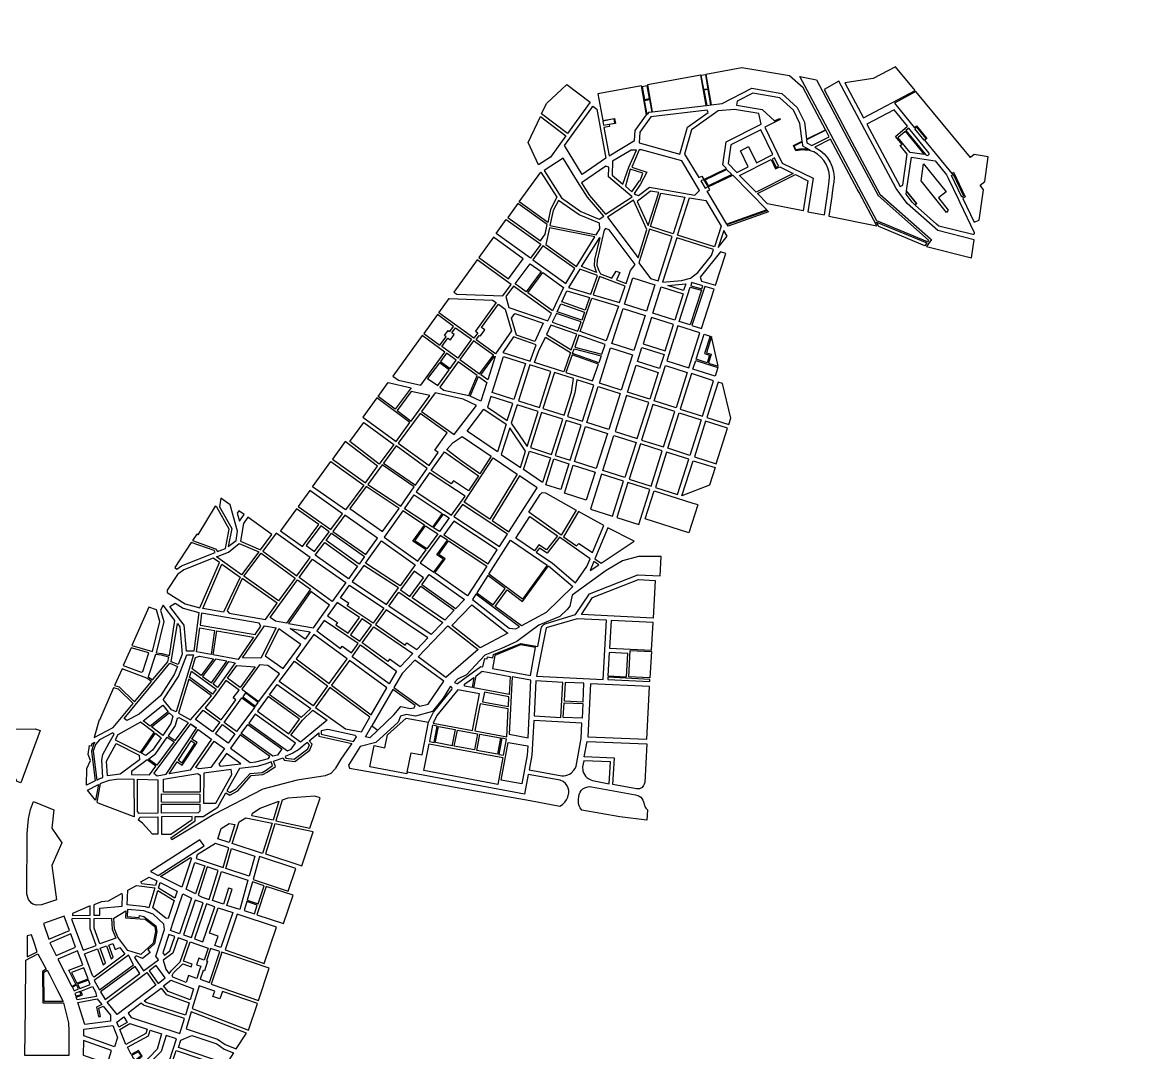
# Model space of a CAD drawing. Extents: x 407811 to 416949, y 4498993 to 4508589.
# Drawn here: x 410185 to 412634, y 4502920 to 4505156 of the extents above; entities that cross this region are included whole.
import ezdxf

# ---------------------------------------------------------------- set-up
doc = ezdxf.new("R2010")
doc.units = 0
doc.header["$LTSCALE"] = 40
doc.header["$MEASUREMENT"] = 0
doc.linetypes.add('HIDDEN', pattern=[9.525, 6.35, -3.175])
for name, color, linetype in [('Images', 253, 'CONTINUOUS'), ('ΟΙΚ.ΤΕΤΡΑΓΩΝΑ ΕΥΚΑΡΠΙΑ', 80, 'CONTINUOUS'), ('ΟΙΚ.ΤΕΤΡΑΓΩΝΑ ΠΟΛΙΧΝΗ', 112, 'CONTINUOUS')]:
    doc.layers.add(name, color=color, linetype=linetype)
picture_1 = doc.add_image_def('image1.tif', size_in_pixel=(10278, 10088))

msp = doc.modelspace()

# ---------------------------------------------------------------- linework, layer by layer
at = {"layer": 'ΟΙΚ.ΤΕΤΡΑΓΩΝΑ ΕΥΚΑΡΠΙΑ'}
for points in [[(412080.2, 4505059.8), (412032, 4505034.5), (411970.5, 4505025.1), (412011.1, 4504949), (412123, 4505008.2)], [(411657.8, 4505041.2), (411541.7, 4505020.4), (411552.2, 4504961.7), (411669.5, 4504975.7)], [(411667.6, 4505043), (411673.3, 4505011.3), (411664.4, 4505010.3), (411658.8, 4505041.4)], [(411747.1, 4505057.3), (411668.6, 4505043.2), (411680.5, 4504977), (411704.2, 4504979.8), (411768.8, 4505013.2), (411833.9, 4505001.6), (411867.1, 4504971.4), (411882.6, 4504939.5), (411887, 4504902.4), (411928.8, 4504922.7), (411880.3, 4505013.7), (411850.6, 4505039.8)], [(411872.5, 4505038.8), (411908.8, 4505031.1), (411975.7, 4504905.8), (412042.6, 4504780.4), (412152.2, 4504683), (412149.9, 4504679.7), (412039.8, 4504725.4), (411984, 4504829.8), (411928.3, 4504934.3)], [(411528.9, 4505018.1), (411434.4, 4505001.1), (411444.8, 4504942.9), (411470.4, 4504947.5), (411472.4, 4504936.7), (411459.1, 4504934.3), (411459.8, 4504930.4), (411447.5, 4504928.2), (411458.6, 4504866.2), (411513.9, 4504899.6), (411515.4, 4504921.3), (411540.1, 4504955.3)], [(411541.1, 4505018.2), (411530.2, 4505016.3), (411535.2, 4504988.7), (411546, 4504990.7)], [(411673.5, 4505010.4), (411664.5, 4505009.3), (411670.5, 4504975.8), (411679.5, 4504976.8)], [(411957.4, 4505028.4), (411925.4, 4505010.6), (411986, 4504897), (412046.6, 4504783.5), (412156.4, 4504686), (412158.6, 4504685.1), (412147.5, 4504669.3), (412245.6, 4504645.2), (412251.2, 4504684.4), (412172.1, 4504704.1), (412106.2, 4504762.7), (412081.8, 4504795.3), (412019.6, 4504911.8)], [(411546.3, 4504988.7), (411551.2, 4504961.5), (411544.1, 4504960.7), (411541, 4504956.4), (411535.5, 4504986.8)], [(412125, 4505005.8), (412078, 4504981), (412121.7, 4504927.5), (412126.3, 4504931.4), (412148.5, 4504904.3), (412143.8, 4504900.4), (412202.7, 4504828.4), (412206.1, 4504831.1), (412231.8, 4504777.4), (412227, 4504773.6), (412251.6, 4504722.4), (412262.3, 4504727), (412271.8, 4504792.9), (412264.3, 4504802.9), (412274.3, 4504810.6), (412282, 4504864.5), (412251.4, 4504869.4), (412243.7, 4504862.8)], [(411671.4, 4504965.8), (411549.6, 4504951.3), (411525.2, 4504917.8), (411523.6, 4504894.3), (411612.3, 4504870.2), (411629.1, 4504928.8), (411674, 4504960.8)], [(411664, 4504815.4), (411713.3, 4504839.1), (411705.5, 4504847.1), (411712.8, 4504896.6), (411789, 4504934.9), (411784.1, 4504958), (411730.6, 4504967.2), (411695.3, 4504963.8), (411637.8, 4504922.7), (411622.7, 4504870.3), (411653.5, 4504819.2), (411659.9, 4504822.3)], [(412077.4, 4504966), (412018.6, 4504934.9), (412090.8, 4504799.6), (412096.2, 4504802.6), (412105.7, 4504870.2), (412090.5, 4504888.6), (412095.1, 4504891.3), (412080.8, 4504908.7), (412106.3, 4504930.7)], [(411291.7, 4504876.3), (411282.8, 4504895.5), (411309.5, 4504951.9), (411364.8, 4504909.7), (411331.2, 4504863.6), (411305.3, 4504847.1)], [(411469.6, 4504946.4), (411445, 4504941.9), (411446.6, 4504933.1), (411471.2, 4504937.5)], [(411788, 4504923.2), (411723, 4504890.6), (411717, 4504849.7), (411736.2, 4504829.9), (411760.8, 4504842.3), (411743.7, 4504877.4), (411761.5, 4504886.4), (411778.6, 4504851.3), (411814.3, 4504869.4)], [(411929.3, 4504921.9), (411887.1, 4504901.4), (411888, 4504894.5), (411898.7, 4504888.8), (411936.8, 4504907.7)], [(412101.4, 4504919.8), (412142.8, 4504869.1), (412112, 4504873.7), (412085.5, 4504906.1)], [(412126.1, 4504928.5), (412146.3, 4504903.8), (412142.4, 4504900.6), (412122.2, 4504925.4)], [(411810.3, 4504858.3), (411820.2, 4504838), (411829.1, 4504842.4), (411858.6, 4504827.8), (411777.7, 4504787.3), (411742.1, 4504823.9)], [(411817.9, 4504862.2), (411812.5, 4504859.5), (411821.4, 4504841.3), (411826.7, 4504844)], [(412141.2, 4504849.3), (412190.7, 4504788), (412173.6, 4504775), (412194.9, 4504748.5), (412191.3, 4504743.4), (412135.9, 4504812)], [(411310.2, 4504831.3), (411345, 4504776.8), (411331.4, 4504749.9), (411325.4, 4504721.9), (411263.1, 4504766.4)], [(411664, 4504815.4), (411657.7, 4504812.3), (411667.4, 4504796.3), (411673.6, 4504799.5)], [(411713.9, 4504837.1), (411725, 4504825.7), (411674.7, 4504801.5), (411666.9, 4504814.5)], [(411684.5, 4504767.9), (411671.5, 4504789.4), (411677.7, 4504792.7), (411674, 4504798.9), (411727.4, 4504824.6), (411801.2, 4504748.9), (411714.5, 4504718.1)], [(411863.3, 4504825.7), (411890.4, 4504811.9), (411880, 4504747), (411802.3, 4504762.1), (411780.7, 4504784.3)], [(412205.9, 4504826.9), (412228.4, 4504779.9), (412224.4, 4504776.6), (412201.9, 4504823.7)], [(412104.4, 4504789), (412125.5, 4504762.9), (412122.8, 4504760), (412116.6, 4504765.5), (412103.6, 4504782.9)], [(411802, 4504748.1), (411805, 4504745), (411717.2, 4504713.8), (411715.1, 4504717.3)], [(411235.2, 4504728), (411310.1, 4504674.4), (411287.9, 4504644.3), (411213.2, 4504697.6)], [(412039.1, 4504722.4), (412148.2, 4504677.2), (412144, 4504671.3), (412044.3, 4504712.7)], [(411546.4, 4504707.5), (411523, 4504633.9), (411548.2, 4504600.2), (411565.1, 4504594.8), (411595.9, 4504691.6)], [(411315, 4504671), (411292.8, 4504640.8), (411364.4, 4504589.6), (411384.3, 4504621.5)], [(411700.8, 4504658.2), (411656.1, 4504602.8), (411659.3, 4504594.3), (411689.7, 4504585.6), (411712.2, 4504654.6)], [(411286.9, 4504632.3), (411311.3, 4504615.2), (411278.9, 4504571.1), (411254.6, 4504588.7)], [(411314.5, 4504612.9), (411359.5, 4504580.8), (411335.8, 4504529.9), (411282.1, 4504568.7)], [(411367.1, 4504573.3), (411416.4, 4504558.8), (411406.8, 4504531.4), (411356, 4504549.8)], [(411393.1, 4504477.3), (411384, 4504451.1), (411442.8, 4504435.9), (411450, 4504457.1)], [(410978.6, 4504374), (411028.7, 4504363.1), (410994.1, 4504316.3), (410956.9, 4504344.2)], [(411175.1, 4504178), (411139.3, 4504203.1), (411105.8, 4504229.1), (411106, 4504228.9), (411120.3, 4504244.2), (411139.7, 4504256.9), (411202.2, 4504214.1), (411177.6, 4504176.2)], [(411207.2, 4504210.8), (411259.2, 4504175.2), (411199.7, 4504077.9), (411143.9, 4504114.6)], [(411035.4, 4504130.3), (411096.4, 4504090.1), (411075, 4504060.5), (411014.5, 4504100.4)], [(411011, 4504095.5), (410970, 4504038.4), (411043.6, 4503986.7), (411061.2, 4504010.9), (411032.4, 4504029.9), (411057.6, 4504064.7)], [(411346.6, 4504041.5), (411322.7, 4504010.9), (411306.2, 4504021.8), (411296.4, 4504008.9), (411255.9, 4504036.3), (411286.5, 4504083.7)], [(411121.5, 4504073.6), (411100, 4504044), (411196.2, 4503980.7), (411215.9, 4504011.3)], [(411456, 4504059), (411428, 4503991.7), (411441.5, 4503982.2), (411513.3, 4504029.6)], [(410735.9, 4504047), (410706.6, 4504008.2), (410780.7, 4503954.6), (410809.8, 4503994.6)], [(410856, 4504047.2), (410927.7, 4503996.8), (410915.6, 4503979.9), (410844.2, 4504031.2)], [(410964.1, 4504030.3), (411037.8, 4503978.5), (411004.9, 4503933.2), (410929.6, 4503982.3)], [(411109.9, 4504030.3), (411192.9, 4503975.6), (411151.2, 4503911), (411080.4, 4503960.8), (411102.9, 4503991.8), (411088.7, 4504001.1)], [(411244.7, 4504031.9), (411324.5, 4503977.8), (411270.6, 4503904), (411197.3, 4503958.5)], [(411350.7, 4504038.6), (411323.8, 4504004.2), (411307.3, 4504015), (411300.5, 4504006.1), (411335.8, 4503982.3), (411385.7, 4503939.7), (411410.1, 4503974.7), (411417.2, 4503991.8)], [(410841.2, 4504027.2), (410912.6, 4503975.8), (410892.7, 4503948.1), (410820.6, 4503999.2)], [(410703, 4504003.5), (410777.2, 4503949.8), (410741.1, 4503900.2), (410665.3, 4503953.6)], [(410814.6, 4503991.1), (410886.8, 4503940), (410857.4, 4503899.1), (410785.6, 4503951.1)], [(411569.2, 4503954.6), (411571.4, 4503996.9), (411522.4, 4503996.4), (411487.9, 4503987.2), (411452.6, 4503966.2), (411378.4, 4503912.5), (411373.6, 4503888.9), (411367.7, 4503881.6), (411351.7, 4503866.6), (411306.1, 4503847.6), (411258, 4503811.9), (411225.3, 4503796.6), (411189, 4503782.6), (411148.7, 4503739.9), (411129.5, 4503730.1), (411122.6, 4503722.9), (411129.2, 4503720.5), (411129.3, 4503720.6), (411180.1, 4503758.1), (411184.6, 4503757.4), (411188.5, 4503774.9), (411193.7, 4503774.1), (411194.5, 4503778.5), (411206.3, 4503776.5), (411207.7, 4503783.8), (411266.8, 4503808.1), (411303.7, 4503801.3), (411311.3, 4503840.4), (411312, 4503843.2), (411313.4, 4503845.5), (411315.1, 4503847.6), (411317.1, 4503849.2), (411319.6, 4503850.5), (411322, 4503851.4), (411386, 4503870.4), (411415.9, 4503915.8), (411520.7, 4503957)], [(410926.1, 4503977.3), (410900.9, 4503942.4), (410975.2, 4503892.2), (411001.3, 4503928.3)], [(411068, 4503957.3), (411145, 4503903.2), (411125.3, 4503882.7), (411052.2, 4503935.4)], [(410662.2, 4503948.5), (410629.3, 4503879), (410633.8, 4503873.5), (410712.3, 4503859.9), (410737.6, 4503895.3)], [(410895, 4503934.3), (410969.3, 4503884.2), (410946.2, 4503852.2), (410889.9, 4503889.7), (410893.2, 4503894.7), (410875.3, 4503906.8)], [(411049.9, 4503932.2), (411122.5, 4503879.8), (411101.7, 4503858.1), (411031.3, 4503906.6)], [(411522.2, 4503946.5), (411558.5, 4503944.6), (411554.3, 4503863), (411398.7, 4503870.9), (411422.7, 4503907.9)], [(410811.1, 4503920.3), (410762.4, 4503851.3), (410816.4, 4503842), (410851.6, 4503891)], [(411169, 4503914.6), (411161.7, 4503903.2), (411241.9, 4503840.7), (411256.3, 4503839.8), (411264.2, 4503844)], [(410459.3, 4503886.9), (410422.6, 4503803.3), (410467.5, 4503790.3), (410483.4, 4503855.3), (410475.5, 4503880.8)], [(410868.3, 4503897), (410847.3, 4503867.8), (410868.8, 4503853.2), (410865.4, 4503848.2), (410892, 4503830.2), (410916.9, 4503864.5)], [(411160.3, 4503891.7), (411238.9, 4503830.5), (411178.9, 4503798.4), (411117, 4503846.6)], [(410921.8, 4503861.2), (410896.9, 4503826.8), (410917.6, 4503812.8), (410942.6, 4503847.3)], [(411389.4, 4503861.1), (411322.1, 4503841.4), (411301.2, 4503736.6), (411446, 4503729.5), (411453, 4503858.2)], [(410710.1, 4503846.1), (410735.6, 4503841.7), (410702.5, 4503775.9), (410662.7, 4503776.6)], [(410741.2, 4503839.7), (410711.9, 4503781.1), (410751, 4503753.2), (410789.5, 4503805.4)], [(410765.8, 4503840.6), (410809.8, 4503833), (410798.4, 4503817.5)], [(410840.2, 4503858), (410823.7, 4503835.1), (410875.7, 4503797.1), (410879.2, 4503802), (410899.2, 4503787.4), (410914.1, 4503807.9)], [(410947.6, 4503843.9), (411032.4, 4503785.8), (411004.9, 4503757.1), (410981.8, 4503773.8), (410978.3, 4503768.9), (410922.5, 4503809.3)], [(411108.1, 4503845.9), (411174, 4503794.6), (411104.2, 4503734.1), (411043.7, 4503778.8)], [(411463.2, 4503857.5), (411459.7, 4503797.9), (411550.7, 4503793.5), (411554, 4503853)], [(410817.8, 4503827), (410779.1, 4503774.5), (410850.9, 4503720.8), (410889.8, 4503774.4)], [(410420.6, 4503798.6), (410403.8, 4503760.3), (410442.7, 4503745.6), (410446.1, 4503747.2), (410459.3, 4503787.5)], [(410919, 4503804.5), (410997.1, 4503747.9), (410981, 4503720.2), (410900.5, 4503779)], [(411266.5, 4503805.1), (411210.6, 4503781.5), (411205.2, 4503753.6), (411287.7, 4503738.3), (411299.1, 4503799.1)], [(411459.1, 4503788.2), (411456.2, 4503737.7), (411496.5, 4503735.6), (411499.1, 4503786.2)], [(411504.3, 4503792.8), (411550.5, 4503790.6), (411547.4, 4503733), (411501.4, 4503735.5)], [(410505.1, 4503764.9), (410521.3, 4503758), (410514.4, 4503740.6), (410484.3, 4503694), (410438.1, 4503654.4), (410411.3, 4503640.6), (410406, 4503644.9)], [(410699.5, 4503761.2), (410661.2, 4503708.5), (410698.1, 4503681.6), (410742.7, 4503742), (410717.6, 4503759.8)], [(410775.5, 4503769.7), (410847.4, 4503715.9), (410816, 4503672.7), (410742.5, 4503724.9)], [(410894.6, 4503770.9), (410855.7, 4503717.2), (410941.9, 4503652.7), (410975.9, 4503711.4)], [(411037.1, 4503771.9), (411009.1, 4503742.8), (410991.5, 4503712.4), (411047.3, 4503671.7), (411065.7, 4503676.4), (411099.6, 4503725.7)], [(410650.1, 4503759.9), (410690.2, 4503756.9), (410657.7, 4503712.2), (410630.2, 4503732.2)], [(411183.1, 4503747.7), (411243.5, 4503736.2), (411241.4, 4503697.1), (411165.2, 4503711.2), (411169.7, 4503737.8)], [(410790, 4503647.1), (410721.5, 4503696.4), (410737.7, 4503718.5), (410810.7, 4503666.6)], [(411165.2, 4503734.2), (411161.2, 4503711.9), (411144.4, 4503715), (411144.9, 4503719.2)], [(411248.3, 4503735.3), (411241.7, 4503610.7), (411282.8, 4503603.2), (411288.8, 4503728)], [(411299.8, 4503726.4), (411295.8, 4503650.5), (411354.1, 4503647.4), (411358.1, 4503723.3)], [(411363.2, 4503722.9), (411361.1, 4503683), (411402, 4503681.1), (411403.7, 4503721.4)], [(411418.1, 4503720.4), (411412.1, 4503605.3), (411540.5, 4503599.9), (411546.5, 4503714.1)], [(411456.2, 4503734.5), (411455.8, 4503729.6), (411546.9, 4503724.9), (411547.2, 4503729.8)], [(410661.2, 4503689.8), (410689.2, 4503669.5), (410649.9, 4503616.5), (410622.5, 4503636.5)], [(410668.9, 4503700.4), (410663, 4503692.3), (410691, 4503671.9), (410696.9, 4503680)], [(410718.5, 4503692.4), (410695.2, 4503660.8), (410763, 4503611.9), (410786.7, 4503643.4)], [(411130.1, 4503707.4), (411084.6, 4503651.5), (411076.3, 4503635.1), (411162.2, 4503618.9), (411177.1, 4503698.6)], [(411188.1, 4503702.2), (411184, 4503681.2), (411240, 4503670.9), (411241.1, 4503692.3)], [(410489.9, 4503673.8), (410501.4, 4503659.3), (410462.4, 4503628.5), (410447.1, 4503640)], [(411178.5, 4503677), (411167.4, 4503617.9), (411236.6, 4503605.3), (411239.7, 4503665.7)], [(411360.8, 4503678.9), (411401.6, 4503677.3), (411400, 4503645.5), (411359.1, 4503647.4)], [(410503.6, 4503657.2), (410511.4, 4503650.2), (410507.2, 4503633.8), (410489.6, 4503608.1), (410464.9, 4503626.7)], [(411295.5, 4503640.4), (411291.1, 4503565.4), (411284.9, 4503533.3), (411356, 4503520.6), (411360.6, 4503520.6), (411364.9, 4503521.2), (411369.3, 4503522.3), (411372.6, 4503523.9), (411376.3, 4503526.5), (411382.4, 4503532.6), (411385, 4503536.7), (411386.9, 4503541.1), (411398.1, 4503601.8), (411399.4, 4503635.1)], [(410441.4, 4503636.8), (410391.9, 4503609.6), (410385.9, 4503598.6), (410440.8, 4503570.8), (410471, 4503614.6)], [(411075.2, 4503630.1), (411068.5, 4503594.9), (411078.5, 4503593), (411085.5, 4503628.2)], [(411081.9, 4503595.1), (411088.3, 4503627.6), (411124.2, 4503620.8), (411118, 4503588.3), (411117.5, 4503585.7), (411081.4, 4503592.5)], [(411129.3, 4503619.9), (411173, 4503611.8), (411166.4, 4503576.6), (411122.5, 4503584.8)], [(410473.4, 4503612.8), (410486.2, 4503603.1), (410467.4, 4503575.9), (410452.4, 4503564.9), (410443.5, 4503569.5)], [(410550.7, 4503596.7), (410522.7, 4503554.5), (410531.4, 4503548.8), (410559.3, 4503591)], [(411067.6, 4503590), (411228, 4503560), (411216.9, 4503501.9), (411056.5, 4503532)], [(411171.9, 4503578.8), (411178, 4503610.8), (411222.7, 4503602.7), (411216.1, 4503567.5), (411171.4, 4503575.7)], [(411225.6, 4503602.1), (411219, 4503566.9), (411229.1, 4503565.1), (411235.8, 4503600.2)], [(411239.7, 4503593.1), (411281.9, 4503585.5), (411280.8, 4503565.1), (411268.9, 4503503.1), (411224.2, 4503511.4)], [(411411, 4503595.1), (411540.2, 4503589.9), (411536.1, 4503506.2), (411534.8, 4503502.6), (411533.4, 4503499.7), (411532.1, 4503497.3), (411530.2, 4503495.2), (411527.7, 4503493.6), (411524.8, 4503492.5), (411521.6, 4503492), (411517.9, 4503492), (411467, 4503501.4), (411470, 4503558.6), (411404.8, 4503561.7)], [(411403.4, 4503553), (411401, 4503540.3), (411401.7, 4503531.4), (411403.2, 4503527.2), (411405, 4503523.5), (411407.5, 4503519.8), (411410.3, 4503517), (411414.4, 4503514), (411418.6, 4503511.7), (411422.9, 4503510.1), (411459.1, 4503502.9), (411461.6, 4503550.8)], [(411415.4, 4503497), (411420.1, 4503496.7), (411516.1, 4503479.4), (411520.7, 4503478.1), (411524, 4503476.3), (411527.5, 4503473.9), (411529.7, 4503471.3), (411531.8, 4503467.7), (411533.5, 4503464.2), (411535.2, 4503456.9), (411536.4, 4503453.6), (411538.6, 4503450.4), (411542.3, 4503447), (411540.9, 4503424.1), (411481.6, 4503431.1), (411399.7, 4503446), (411395.9, 4503450.7), (411393.8, 4503455.5), (411392.4, 4503460.1), (411391.9, 4503464.4), (411392.1, 4503469.5), (411392.6, 4503475.2), (411393.6, 4503479.9), (411395.5, 4503484.7), (411397.9, 4503488.5), (411401.8, 4503492.1), (411406.2, 4503494.6), (411410.5, 4503496.2)], [(410819.5, 4503476.4), (410761.1, 4503472.3), (410748.9, 4503467.8), (410734.9, 4503422.9), (410809, 4503407.2), (410830.9, 4503472.6)], [(410741.8, 4503465.2), (410729, 4503424.2), (410683.1, 4503433.9), (410684.2, 4503439.1), (410701, 4503450.1)], [(410569.7, 4503381.6), (410462.6, 4503312.7), (410479.4, 4503304.3), (410579.7, 4503368.5)], [(410549.6, 4503343.3), (410551.7, 4503341.6), (410530.9, 4503278.8), (410484.6, 4503301.7)]]:
    msp.add_lwpolyline(points, close=True, dxfattribs=at)
at = {"layer": 'ΟΙΚ.ΤΕΤΡΑΓΩΝΑ ΕΥΚΑΡΠΙΑ', "linetype": 'ByBlock'}
for points in [[(411368.2, 4504914.6), (411312.1, 4504957.4), (411322.8, 4504980.1), (411366.5, 4505021.6), (411417.5, 4504982.6)], [(411421.3, 4504970.9), (411423.6, 4504974.1), (411432.3, 4504967.5), (411451.4, 4504861.2), (411400.5, 4504826.1), (411361.6, 4504888.6)], [(411518.4, 4504879), (411506.3, 4504878.7), (411466.3, 4504854.5), (411465.2, 4504824.2), (411488.1, 4504805.2), (411501.7, 4504841.7)], [(411529.1, 4504879.3), (411523.8, 4504879.2), (411508, 4504841.6), (411540.7, 4504830.7), (411527.1, 4504805.2), (411512.7, 4504784.7), (411515.6, 4504782.2), (411522.8, 4504780.1), (411546.1, 4504798.1), (411644.9, 4504781.4), (411655.2, 4504791.2), (411616.4, 4504855.6)], [(411358.8, 4504861.1), (411317.5, 4504834.7), (411355.4, 4504775.2), (411397.3, 4504745.6), (411436.9, 4504729), (411446.9, 4504735.5), (411411.6, 4504776.7), (411390.1, 4504810.6)], [(411451.6, 4504844.3), (411398.9, 4504808), (411416.4, 4504780.2), (411451, 4504739.9), (411508.8, 4504777.5), (411457.1, 4504820.5), (411457.9, 4504842)], [(411493.9, 4504800.3), (411508.1, 4504788.6), (411524.4, 4504811.8), (411525, 4504811.5), (411529.2, 4504820.4), (411531.9, 4504828.5), (411504.5, 4504837.5)], [(411548.3, 4504789.6), (411519.6, 4504767.4), (411543.5, 4504714.9), (411566.3, 4504786.6)], [(411511.8, 4504770), (411455.5, 4504733.3), (411521.4, 4504645.2), (411540.8, 4504706.4)], [(411571.3, 4504785.7), (411623, 4504777), (411597.7, 4504697.4), (411548.2, 4504713.2)], [(411633, 4504775.3), (411668.5, 4504769.3), (411702, 4504713.7), (411687.3, 4504668.8), (411607.3, 4504694.4)], [(411260.8, 4504763.2), (411238.8, 4504732.8), (411309.6, 4504682.2), (411320, 4504696.4), (411324.5, 4504717.6)], [(411329.1, 4504710.4), (411321.3, 4504673.8), (411387.5, 4504626.5), (411427.4, 4504690.3)], [(411448.2, 4504704.7), (411432.8, 4504640.2), (411432.2, 4504629.4), (411435.4, 4504619), (411439.9, 4504610.2), (411464.2, 4504601), (411474.1, 4504615.8), (411481.6, 4504612.9), (411475, 4504596.9), (411495.6, 4504589.1), (411504.8, 4504617.2), (411515.1, 4504630.2), (411458.9, 4504705.5), (411450.9, 4504708.9)], [(411707.5, 4504704.6), (411695.3, 4504667.3), (411715.2, 4504691.9)], [(411272.2, 4504643.1), (411207.4, 4504689.6), (411175.6, 4504645.8), (411240, 4504599.2)], [(411438.3, 4504688.9), (411426.8, 4504641.1), (411426.1, 4504628.6), (411429.8, 4504616.7), (411431.6, 4504613.3), (411398.5, 4504625.9)], [(411616.1, 4504595.8), (411635.3, 4504600.7), (411651.6, 4504613.1), (411681.1, 4504649.7), (411685.5, 4504663), (411605.4, 4504688.6), (411574.7, 4504591.9)], [(411172.1, 4504641), (411121.3, 4504570.8), (411127.8, 4504566.1), (411227.9, 4504562.5), (411246.2, 4504587.4)], [(411395.3, 4504620.7), (411370.2, 4504580.8), (411419, 4504566.4), (411433.1, 4504606.4)], [(411437.8, 4504604.6), (411423.9, 4504564.9), (411481.3, 4504548), (411493.4, 4504583.5)], [(411510.2, 4504601.8), (411557.8, 4504586.7), (411539.6, 4504529.5), (411492, 4504544.6)], [(411251, 4504583.8), (411234.1, 4504560.7), (411241.1, 4504536.9), (411325.5, 4504507.9), (411333.2, 4504524.4)], [(411601.6, 4504509.9), (411553.5, 4504525.1), (411571.6, 4504582.3), (411619.8, 4504567.1)], [(411625.3, 4504588.7), (411620.5, 4504574), (411586.2, 4504585)], [(411634.9, 4504581.6), (411658.9, 4504574.7), (411634.9, 4504499.3), (411611.1, 4504506.9)], [(411637.9, 4504591.1), (411636, 4504584.4), (411660, 4504577.5), (411661.9, 4504584.2)], [(411666.2, 4504583), (411638.5, 4504498.2), (411659, 4504491.6), (411686.9, 4504577)], [(411205.7, 4504553.2), (411213.4, 4504547.7), (411168.6, 4504485.9), (411173.4, 4504482.4), (411164.9, 4504470.6), (411088.7, 4504525.9), (411111, 4504556.7)], [(411353.9, 4504545.2), (411405.2, 4504526.7), (411399.2, 4504509.7), (411345.9, 4504528)], [(411421.2, 4504557.4), (411478.7, 4504540.4), (411452.6, 4504464.7), (411395.8, 4504484.8)], [(411085.7, 4504521.8), (411056.1, 4504480.9), (411091.4, 4504455.3), (411104.6, 4504473.6), (411101, 4504476.2), (411109.2, 4504487.5), (411112.8, 4504484.9), (411121.1, 4504496.2)], [(411218.2, 4504544.1), (411232.7, 4504533.7), (411246.6, 4504486.7), (411212.2, 4504436.4), (411169.7, 4504467.1), (411176.7, 4504476.7), (411179.5, 4504475.5), (411188.9, 4504488.4), (411181.6, 4504493.7)], [(411254, 4504524), (411315.4, 4504502.9), (411297.2, 4504463.7), (411257.8, 4504477.3), (411246.8, 4504514)], [(411344.2, 4504524.3), (411335.3, 4504505.2), (411390.7, 4504485.5), (411397.9, 4504505.9)], [(411489, 4504535.1), (411536.6, 4504520), (411512.4, 4504443.8), (411464.8, 4504458.9)], [(411367.7, 4504486.3), (411332.3, 4504498.8), (411322.8, 4504478.4), (411376.6, 4504445.2), (411388.4, 4504479)], [(411550.4, 4504515.6), (411532.4, 4504458.4), (411580.6, 4504443.1), (411598.7, 4504500.3)], [(411608.1, 4504497.3), (411583.9, 4504421.1), (411631.5, 4504406), (411655.7, 4504482.2)], [(411052.6, 4504476.1), (410989, 4504388.4), (411001.5, 4504379.3), (411050.1, 4504368.7), (411102.1, 4504440.2)], [(411125.1, 4504493.3), (411159.5, 4504468.4), (411129.9, 4504427.5), (411095.5, 4504452.4), (411108.7, 4504470.6), (411113.9, 4504466.8), (411122.2, 4504478.2), (411116.9, 4504482)], [(411250.8, 4504473.3), (411227.8, 4504439.8), (411287.2, 4504420.9), (411300.4, 4504456.2)], [(411320.2, 4504472.9), (411374.5, 4504439.3), (411360, 4504397.8), (411296.7, 4504417.9), (411305.5, 4504441.4)], [(411664.8, 4504479.3), (411678.1, 4504475.1), (411666, 4504437), (411676.5, 4504433.6), (411671.3, 4504417.4), (411647.5, 4504425)], [(411681, 4504474.2), (411669.8, 4504438.9), (411680.3, 4504435.6), (411674.2, 4504416.5), (411695.6, 4504409.7)], [(411164.4, 4504464.8), (411134.7, 4504424), (411177.4, 4504393.1), (411207.7, 4504433.5)], [(411379.1, 4504437.3), (411382.8, 4504447.8), (411441.6, 4504432.6), (411436.4, 4504417.3)], [(411461.7, 4504449.4), (411509.4, 4504434.2), (411485.1, 4504358), (411437.5, 4504373.1)], [(411529.8, 4504450.3), (411578, 4504435), (411568.1, 4504404.5), (411520, 4504419.8)], [(411105.3, 4504437.9), (411092.4, 4504420.1), (411113.4, 4504404.8), (411126.4, 4504422.6)], [(411210.1, 4504431.7), (411211.4, 4504430.8), (411195.1, 4504380.3), (411179.8, 4504391.3)], [(411229.3, 4504430.9), (411276.9, 4504415.8), (411252.1, 4504337.7), (411204.4, 4504352.8)], [(411378.1, 4504434.4), (411364.7, 4504396.3), (411422.8, 4504377.8), (411435.4, 4504414.5)], [(411646.6, 4504422.2), (411694.7, 4504406.9), (411688.7, 4504387.8), (411640.6, 4504403.1)], [(411090, 4504416.9), (411064.5, 4504382.9), (411086.4, 4504367.6), (411111.1, 4504401.6)], [(411131.2, 4504419.1), (411091.3, 4504364.1), (411100.1, 4504357.8), (411154, 4504346), (411172.5, 4504389.2)], [(411286.4, 4504412.8), (411261.6, 4504334.6), (411307.3, 4504320.1), (411332.2, 4504398.2)], [(411517.4, 4504411.7), (411565.5, 4504396.4), (411547.1, 4504338.3), (411498.9, 4504353.6)], [(411580.8, 4504411.6), (411628.5, 4504396.4), (411604, 4504319.3), (411556.3, 4504334.4)], [(411175, 4504387.4), (411193.1, 4504374.3), (411180, 4504333.5), (411156.6, 4504344.6)], [(411376.7, 4504353.5), (411381, 4504382.7), (411339.8, 4504395.8), (411315, 4504317.7), (411360.7, 4504303.1)], [(411388.7, 4504380.2), (411384.5, 4504351.7), (411368.3, 4504300.7), (411400.7, 4504290.4), (411425.5, 4504368.5)], [(411637.5, 4504393.6), (411613, 4504316.4), (411661.1, 4504301.1), (411685.6, 4504378.3)], [(411695.2, 4504375.2), (411670.6, 4504298.1), (411718.3, 4504282.9), (411722.8, 4504297.2), (411704.7, 4504372.2)], [(411028.9, 4504354.9), (410998.1, 4504313.3), (411028.5, 4504290.5), (411069.5, 4504346)], [(411081.2, 4504351.6), (411051.6, 4504311.7), (411122.3, 4504261.6), (411170.6, 4504324.7), (411141.4, 4504338.5)], [(411435.1, 4504365.5), (411482.7, 4504350.4), (411457.9, 4504272.2), (411410.2, 4504287.4)], [(410954.6, 4504341), (410924.1, 4504299), (410996, 4504246.6), (411026.1, 4504287.3)], [(411201.7, 4504344.2), (411194.3, 4504321), (411237.5, 4504291.9), (411249.4, 4504329.1)], [(411258.9, 4504326.1), (411246.2, 4504286), (411280.4, 4504235.3), (411304.6, 4504311.5)], [(411496.5, 4504346), (411471.7, 4504267.9), (411519.8, 4504252.6), (411544.6, 4504330.7)], [(411553.9, 4504326.8), (411529.3, 4504249.5), (411577, 4504234.4), (411601.5, 4504311.6)], [(411048.1, 4504306.9), (411000.9, 4504243), (411067.8, 4504194.1), (411087.5, 4504222.3), (411080.2, 4504227.4), (411106.7, 4504265.3)], [(411150.5, 4504268.9), (411186.9, 4504316.4), (411235, 4504284), (411216, 4504224.1)], [(411312.2, 4504309.1), (411288, 4504232.9), (411333.7, 4504218.3), (411358, 4504294.6)], [(411586, 4504231.5), (411610.6, 4504308.8), (411658.7, 4504293.5), (411634.1, 4504216.2)], [(410925.9, 4504287.8), (410991.2, 4504240.1), (410959.6, 4504197.3), (410895.6, 4504246.1)], [(411243.1, 4504276.3), (411224.6, 4504218.2), (411266, 4504190), (411277.3, 4504225.6)], [(411365.6, 4504292.1), (411341.4, 4504215.9), (411373.8, 4504205.6), (411398, 4504281.8)], [(411407.5, 4504278.8), (411455.2, 4504263.7), (411430.9, 4504187.5), (411383.3, 4504202.6)], [(411668.2, 4504290.4), (411643.7, 4504213.2), (411691.3, 4504198.1), (411715.9, 4504275.3)], [(411469, 4504259.3), (411517.1, 4504244), (411492.9, 4504167.8), (411444.7, 4504183.1)], [(410885.7, 4504246), (410858.1, 4504208), (410929.5, 4504156.5), (410956, 4504192.5)], [(410996.1, 4504236.6), (410968.7, 4504199.5), (411038, 4504151.5), (411063.3, 4504187.5)], [(411526.6, 4504241), (411502.4, 4504164.7), (411550, 4504149.6), (411574.2, 4504225.8)], [(410854.6, 4504203.1), (410925.9, 4504151.7), (410885.9, 4504097.6), (410814.5, 4504147.8)], [(411101.2, 4504223.7), (411174.8, 4504172), (411153.6, 4504139.3), (411120.7, 4504161), (411116, 4504154.6), (411072.4, 4504183.2), (411099.5, 4504221.9)], [(411285.6, 4504225.3), (411331.3, 4504210.7), (411314.2, 4504157), (411272.9, 4504185.2)], [(411338.9, 4504208.3), (411371.3, 4504198), (411353.5, 4504141.9), (411321.1, 4504152.2)], [(411583.3, 4504222.9), (411559.1, 4504146.7), (411607.2, 4504131.4), (411631.4, 4504207.6)], [(411640.9, 4504204.6), (411688.6, 4504189.5), (411676.5, 4504151.4), (411616.7, 4504128.4)], [(410965.7, 4504195.5), (410934.4, 4504153.2), (411006.1, 4504105.9), (411035.2, 4504147.5)], [(411069, 4504178.3), (411040, 4504136.9), (411116.1, 4504086.6), (411145.9, 4504127.7)], [(411380.9, 4504195), (411428.5, 4504179.8), (411409.1, 4504118.9), (411361.5, 4504134)], [(411264.2, 4504171.8), (411204.7, 4504074.5), (411241.2, 4504050.5), (411302.6, 4504145.6)], [(411465.7, 4504084.1), (411490, 4504160.3), (411442.3, 4504175.4), (411418.1, 4504099.2)], [(411499.5, 4504157.3), (411475.3, 4504081), (411522.9, 4504065.9), (411547.1, 4504142.1)], [(410808.6, 4504139.7), (410783.4, 4504105), (410854.4, 4504055.1), (410879.9, 4504089.6)], [(410930.8, 4504148.3), (410895.5, 4504100.6), (410966.5, 4504050.7), (411002.6, 4504101)], [(411313, 4504135.4), (411320.8, 4504134.7), (411387.2, 4504097.4), (411354.8, 4504043), (411284, 4504092.8), (411308.9, 4504131.4)], [(410603.3, 4504106.2), (410565.4, 4504044), (410563.1, 4504045), (410554.2, 4504031.6), (410604.3, 4504013.6), (410608.1, 4504007.3), (410625.8, 4504014.3), (410633.8, 4504056.2), (410607.1, 4504103.8)], [(410615.9, 4504122.9), (410612.5, 4504104.5), (410639.1, 4504057.1), (410631.7, 4504018.3), (410648.5, 4504031.7), (410651.7, 4504051.5), (410635.9, 4504108.7)], [(411140.3, 4504109.7), (411121.2, 4504083.4), (411220.3, 4504018), (411238, 4504045.4)], [(410654.5, 4504095.5), (410651.2, 4504090.9), (410656, 4504073.5), (410665.9, 4504087.5)], [(410674.1, 4504081.7), (410664.6, 4504068.3), (410658.3, 4504030), (410701.4, 4504011.3), (410726.5, 4504044.5)], [(410779.9, 4504100.1), (410745.4, 4504052.5), (410793.2, 4504018.6), (410828.3, 4504066.1)], [(410884.8, 4504086.1), (410859, 4504051.2), (410930.7, 4504000.9), (410956, 4504036.1)], [(411098.9, 4504088.4), (411111.4, 4504080.2), (411090, 4504050.6), (411077.5, 4504058.9)], [(411392.4, 4504094.4), (411359.8, 4504039.6), (411388, 4504019.7), (411392.9, 4504024.8), (411422.9, 4504005.4), (411447.1, 4504063.7)], [(410832.4, 4504063.2), (410800.9, 4504020.5), (410819.2, 4504007.5), (410850.8, 4504050.2)], [(411060.2, 4504063.1), (411086.5, 4504045.7), (411063, 4504013.3), (411036.7, 4504030.7)], [(411091.5, 4504042.4), (411048.6, 4503983.2), (411078, 4503962.6), (411098.7, 4503991), (411084.5, 4504000.4), (411107.4, 4504032)], [(410551.4, 4504027.3), (410515.3, 4503972.5), (410520.3, 4503969), (410530.2, 4503976.3), (410603.4, 4504005.4), (410600.9, 4504009.5)], [(410655.6, 4504024.7), (410697.7, 4504006.4), (410660.4, 4503957.1), (410605.8, 4503995.6), (410632.4, 4504006.1)], [(410599.1, 4503992.9), (410535.1, 4503967.5), (410521.5, 4503957.4), (410499.3, 4503923.7), (410499, 4503918.2), (410538.2, 4503893.8), (410570.2, 4503885), (410612.5, 4503983.5)], [(411425.6, 4503986), (411417.4, 4503966.3), (411436.1, 4503978.6)], [(410617.5, 4503980), (410657.2, 4503952), (410621.1, 4503875.7), (410576.1, 4503883.5)], [(411035.1, 4503964.6), (411005.8, 4503924.2), (411026.3, 4503910), (411055.5, 4503950.2)], [(411327.3, 4503976.5), (411379.7, 4503931.6), (411322, 4503874.9), (411268.1, 4503846.1), (411211, 4503888.4), (411237.1, 4503923.9), (411270.6, 4503899)], [(410782, 4503946.3), (410810.1, 4503925.9), (410758, 4503852), (410734.4, 4503856.1), (410722.6, 4503864.5)], [(411195.2, 4503955.1), (411171.2, 4503917.9), (411207, 4503891.4), (411233, 4503927)], [(411002.2, 4503919.3), (411097.5, 4503853.6), (411071.9, 4503827), (410980.2, 4503888.9)], [(410490.4, 4503890.7), (410484.2, 4503880), (410491.7, 4503855.5), (410475.1, 4503787.7), (410487.3, 4503786.1), (410504, 4503781.6), (410516, 4503857.4)], [(410516.4, 4503895.6), (410534.1, 4503884.6), (410568, 4503875.2), (410557.1, 4503791.3), (410541.1, 4503791.2), (410535.9, 4503847.9), (410505, 4503888.1)], [(410573.9, 4503873.7), (410570.5, 4503847.8), (410689.9, 4503827.1), (410702.5, 4503845.6), (410698.8, 4503852.1)], [(410974.3, 4503880.8), (410951.1, 4503848.8), (411015.9, 4503804.3), (411019.3, 4503809.3), (411040.8, 4503794.6), (411064.9, 4503819.7)], [(410521.1, 4503850.9), (410526.2, 4503844.2), (410531.7, 4503784.4), (410522.7, 4503761.8), (410507.9, 4503768.1)], [(410569.7, 4503841.8), (410602.1, 4503836.2), (410594.3, 4503783.9), (410563, 4503789.8)], [(410607.1, 4503835.4), (410686.2, 4503821.7), (410652.9, 4503772.8), (410599.2, 4503782.9)], [(410473.9, 4503783.9), (410457.9, 4503735.2), (410467.4, 4503728.6), (410500.1, 4503768.3), (410502.7, 4503777.8), (410486.5, 4503782.2)], [(410556.2, 4503783.3), (410518.2, 4503659.6), (410508.3, 4503663.4), (410490.4, 4503686.1), (410491.9, 4503687.3), (410523.3, 4503736), (410542, 4503783.2)], [(410569.1, 4503780.5), (410599.9, 4503774.7), (410572.8, 4503738.6), (410553.2, 4503753), (410560.7, 4503777.5)], [(410604.3, 4503773.8), (410576, 4503736.2), (410595.4, 4503722.1), (410628.6, 4503769.2)], [(410632.9, 4503768.4), (410646.9, 4503765.8), (410608.5, 4503712.4), (410598.6, 4503719.7)], [(410410.4, 4503749.3), (410401, 4503752.8), (410385, 4503716.5), (410394.7, 4503713.6), (410428.1, 4503681.2), (410464.8, 4503725.6), (410454.8, 4503732.4)], [(410551.6, 4503747.9), (410605.6, 4503708.4), (410597.7, 4503697.4), (410547.5, 4503734.5)], [(410546.2, 4503730.4), (410523.4, 4503656.2), (410550, 4503642), (410595.2, 4503694.2)], [(410633.5, 4503665.2), (410648.1, 4503685.4), (410642.5, 4503689.5), (410655, 4503706.7), (410626.7, 4503727.3), (410601.3, 4503692.1), (410581.2, 4503667.8), (410616.6, 4503642)], [(410852.2, 4503712.3), (410820.9, 4503669.1), (410886.1, 4503622.8), (410920.7, 4503616.3), (410938.8, 4503647.5)], [(410382.8, 4503711.4), (410352.2, 4503641.4), (410351.3, 4503641.7), (410340.2, 4503603.8), (410382.1, 4503625.5), (410424.9, 4503677.3), (410393, 4503708.3)], [(410577.4, 4503663.1), (410613.1, 4503637.2), (410597.8, 4503616.2), (410560.8, 4503643)], [(410788.6, 4503593.4), (410767.9, 4503608.4), (410792.9, 4503641.6), (410815.6, 4503663.1), (410846.2, 4503641.4)], [(410524.9, 4503646.4), (410520.8, 4503645.2), (410516.4, 4503629.4), (410501.3, 4503607.4), (410516.2, 4503596.9), (410545.2, 4503635.5)], [(410676.2, 4503635.1), (410760.1, 4503574.6), (410768, 4503578.4), (410777.5, 4503591.6), (410690.4, 4503654.3)], [(410552.9, 4503600.1), (410566.6, 4503620.8), (410595.3, 4503600.1), (410548.6, 4503532.7), (410503.3, 4503525.1), (410520.5, 4503551.1), (410531.7, 4503543.8), (410564, 4503592.7)], [(410618.9, 4503631.7), (410646.3, 4503611.7), (410631.8, 4503591.5), (410604.3, 4503611.5)], [(410674.1, 4503632.2), (410748, 4503579), (410738.3, 4503565.5), (410728.3, 4503562.8), (410659.6, 4503612.6)], [(410848, 4503621.3), (410833.7, 4503618), (410833.2, 4503610.8), (410903.3, 4503595.3), (410910.4, 4503605.2), (410906.9, 4503608.3)], [(410342.1, 4503593.5), (410339.5, 4503590.6), (410334.4, 4503574.2), (410342.6, 4503509.3), (410324, 4503499.9), (410324.5, 4503536.5), (410332.5, 4503554.1), (410327.6, 4503566.8), (410330.4, 4503586.3), (410334.8, 4503585.7), (410336.3, 4503590.5)], [(410380.8, 4503613.6), (410351.9, 4503598.6), (410343.1, 4503588.6), (410338.4, 4503573.8), (410346.4, 4503511.2), (410353.1, 4503514.6), (410359.3, 4503516.8), (410357.2, 4503554.2), (410359.3, 4503566.9), (410373.1, 4503591.8), (410383.7, 4503611.2)], [(410388.4, 4503590.6), (410438, 4503565.5), (410439.3, 4503555.3), (410397.3, 4503524.4), (410369.1, 4503520.7), (410367.3, 4503552.4)], [(410499.1, 4503604.3), (410514.1, 4503594.1), (410476.3, 4503543.5), (410458.4, 4503556.9), (410474.7, 4503568.9)], [(410809, 4503576.7), (410813.9, 4503588.9), (410807.7, 4503596.3), (410828.4, 4503613.6), (410828, 4503606.8), (410900.1, 4503590.8), (410889.1, 4503575.5), (410876.3, 4503556.7), (410864.6, 4503537.1), (410863.6, 4503535.3), (410854.5, 4503525.3), (410842, 4503520.3), (410781, 4503510.7), (410706.6, 4503491.6), (410600, 4503436.2), (410509, 4503381.7), (410506.8, 4503386.1), (410559.7, 4503422.7), (410559.6, 4503432), (410577.2, 4503432.2), (410608.9, 4503452.1), (410626.3, 4503483.3), (410634.8, 4503478.5), (410652.1, 4503487.9), (410681.4, 4503521), (410706.5, 4503523.1), (410716.3, 4503528.6), (410734, 4503540.7), (410729.8, 4503552.3), (410751.1, 4503559.7), (410753, 4503554.3), (410776, 4503551.6), (410808.8, 4503576.2)], [(410601, 4503596), (410623.3, 4503579.8), (410593.6, 4503538.5), (410567.7, 4503535.3), (410561.1, 4503538.4)], [(410657.3, 4503609.3), (410636.3, 4503580.5), (410679.5, 4503549.2), (410691.5, 4503550.7), (410718.7, 4503558.1), (410721.9, 4503562.5)], [(410628, 4503569.2), (410611.3, 4503546), (410614.4, 4503541.1), (410659.1, 4503546.7)], [(410455.9, 4503555.1), (410421.6, 4503529.9), (410421.5, 4503523.3), (410460.3, 4503522.3), (410474.5, 4503541.1)], [(410725.1, 4503550.6), (410711.5, 4503545.8), (410693.5, 4503540.9), (410655.9, 4503536.2), (410628.7, 4503487.7), (410634.9, 4503484.2), (410648.9, 4503491.9), (410679, 4503525.8), (410705, 4503528), (410713.7, 4503532.8), (410728, 4503542.6)], [(410565.7, 4503525.4), (410570.5, 4503522), (410570.4, 4503484.9), (410490.9, 4503485.2), (410491, 4503513)], [(410638, 4503534), (410578.6, 4503526.6), (410578.2, 4503460.9), (410604.5, 4503460.8), (410639.3, 4503523)], [(410349.7, 4503501.7), (410343.7, 4503467.6), (410326.1, 4503489.7)], [(410394.3, 4503513.9), (410426.6, 4503513.1), (410427, 4503431.6), (410349, 4503460.9), (410347, 4503463.4), (410354.2, 4503504), (410357, 4503505.4), (410373.7, 4503511.2)], [(410434.6, 4503512.9), (410479, 4503511.8), (410478.7, 4503439.2), (410438, 4503438.8), (410434.9, 4503443)], [(410486.9, 4503481.2), (410570.3, 4503480.9), (410570.3, 4503462.9), (410486.8, 4503463.2)], [(410486.8, 4503459.2), (410570.2, 4503458.9), (410570.2, 4503443.8), (410566.1, 4503440.1), (410486.7, 4503439.3)], [(410478.7, 4503431.2), (410478.5, 4503393.7), (410467.4, 4503393.7), (410445.8, 4503417.8), (410436.8, 4503424.5), (410439.4, 4503430.8)], [(410553.6, 4503432), (410486.6, 4503431.3), (410486.5, 4503393.7), (410507.1, 4503393.5), (410553.6, 4503425.9)]]:
    msp.add_lwpolyline(points, close=True, dxfattribs=at)
at = {"layer": 'ΟΙΚ.ΤΕΤΡΑΓΩΝΑ ΕΥΚΑΡΠΙΑ'}
for points in [[(411936.8, 4504811.2, 0.311661), (411903.1, 4504875, 0.148623), (411864.2, 4504877.3), (411858.9, 4504888.7), (411877.5, 4504898.1), (411872.9, 4504936.7), (411859, 4504965.3), (411829.3, 4504992.3), (411770.4, 4505002.7), (411736.4, 4504985.2), (411735.5, 4504976.5), (411791.3, 4504966.9), (411817.7, 4504942.3), (411828.8, 4504947.6), (411829.9, 4504945.3), (411796.5, 4504928.6), (411834.5, 4504850.8), (411901.4, 4504817.8), (411889.9, 4504745.1), (411926.2, 4504738.1), (411933.5, 4504788.2)], [(412109.4, 4504926.8), (412103.3, 4504921.5), (412145.7, 4504869.6, 0.981966), (412153.1, 4504873.3)], [(411877.6, 4504897.1), (411878.6, 4504888.1), (411894.8, 4504879.5, 0.112006), (411864.4, 4504879.4), (411860.2, 4504888.3)], [(411939.7, 4504902.4), (411905, 4504885.2, -0.008567), (411907.3, 4504884.1, -0.317695), (411946.6, 4504808.9, -0.008759), (411946.2, 4504806.3), (411943.3, 4504786.2), (411942.1, 4504778.3), (411935.9, 4504735.3), (412039.8, 4504714.7), (412001.3, 4504786.8), (411997.6, 4504793.9)], [(412114.9, 4504863.2), (412133.6, 4504860.4), (412142.5, 4504859.1), (412166.3, 4504855.5), (412191.3, 4504825), (412194.8, 4504817.6), (412217, 4504771.4), (412220.1, 4504764.9), (412251.2, 4504700.1, -0.579179), (412248.1, 4504695.4), (412174.8, 4504713.8), (412169.5, 4504718.4), (412123.5, 4504759.3), (412126.8, 4504762.9), (412104.6, 4504790.3), (412105.4, 4504795.7)]]:
    msp.add_lwpolyline(points, format="xyb", close=True, dxfattribs=at)
at = {"layer": 'ΟΙΚ.ΤΕΤΡΑΓΩΝΑ ΕΥΚΑΡΠΙΑ', "elevation": 88}
msp.add_lwpolyline([(411348.4, 4504769.5), (411337.1, 4504747.8), (411330.2, 4504715.3), (411430.2, 4504694.9), (411438.4, 4504707.9), (411437.6, 4504720.1), (411393.4, 4504738.6)], close=True, dxfattribs=at)
at = {"layer": 'ΟΙΚ.ΤΕΤΡΑΓΩΝΑ ΕΥΚΑΡΠΙΑ', "linetype": 'ByBlock'}
msp.add_lwpolyline([(411556.6, 4504139.1), (411640.6, 4504112.4, -0.047443), (411651.4, 4504109), (411632.1, 4504048), (411536.8, 4504078.3)], format="xyb", close=True, dxfattribs=at)
at = {"layer": 'ΟΙΚ.ΤΕΤΡΑΓΩΝΑ ΕΥΚΑΡΠΙΑ'}
for points in [[(411066.2, 4503636.9), (411077.3, 4503658.8), (411117.3, 4503708.1), (411117.5, 4503710.1), (411116.8, 4503712), (411115.9, 4503713.5), (411114.5, 4503714.8), (411098.1, 4503689), (411075.5, 4503660.3), (411038.4, 4503650), (411017.9, 4503653.6), (411005.7, 4503649.9), (411000.8, 4503637.1), (410951.8, 4503593), (410918, 4503584.4), (410892.4, 4503543.4), (410894.9, 4503537), (411025.6, 4503513.6), (411156.3, 4503490.2), (411287, 4503466.8), (411351.9, 4503454.9), (411357.5, 4503458.5), (411362.4, 4503463), (411366.4, 4503468.2), (411368.9, 4503474.2), (411371.3, 4503483.6), (411371, 4503488.9), (411370.1, 4503493.8), (411367.7, 4503498.8), (411364.1, 4503503.9), (411359, 4503508.2), (411352.7, 4503510.9), (411283, 4503523.7), (411274.7, 4503480.8), (411147.6, 4503504.4), (411020.4, 4503528.1)], [(410956.6, 4503619.5), (410990.9, 4503653), (411006.6, 4503670.7), (411027.1, 4503666.4), (411035, 4503668.4), (411037.3, 4503672.8), (410989, 4503708.1), (410943.3, 4503629.3)], [(411020.4, 4503528.1), (411019.7, 4503524.5), (410939.1, 4503540.3), (410948.3, 4503586), (410971.9, 4503581.5), (410977.7, 4503609.7), (411018.3, 4503646), (411066.2, 4503636.9)], [(410549.6, 4503633.1), (410562.6, 4503623.8)], [(410956.6, 4503619.5), (410939.4, 4503602.7), (410929.5, 4503605.4), (410943.3, 4503629.3)], [(410943.3, 4503629.3), (410956.6, 4503619.5)], [(411020.4, 4503528.1), (411028.5, 4503570.7), (411052.8, 4503566.4), (411066.2, 4503636.9)]]:
    msp.add_lwpolyline(points, dxfattribs=at)
at = {"layer": 'ΟΙΚ.ΤΕΤΡΑΓΩΝΑ ΕΥΚΑΡΠΙΑ', "linetype": 'ByBlock'}
for points in [[(410549.6, 4503633.1), (410469.8, 4503526.6), (410477.5, 4503520.8), (410496.6, 4503524), (410562.6, 4503623.8)], [(410562.6, 4503623.8), (410551.2, 4503631.9), (410549.6, 4503633.1)]]:
    msp.add_lwpolyline(points, dxfattribs=at)
at = {"layer": 'ΟΙΚ.ΤΕΤΡΑΓΩΝΑ ΕΥΚΑΡΠΙΑ', "linetype": 'HIDDEN'}
msp.add_lwpolyline([(410798.8, 4503588.9), (410784.1, 4503576.7), (410772.1, 4503569.7), (410755.4, 4503562.6), (410756.7, 4503558.9), (410774.6, 4503556.8), (410804.6, 4503579.3), (410808.1, 4503588), (410803.9, 4503593.1)], close=True, dxfattribs=at)
at = {"layer": 'ΟΙΚ.ΤΕΤΡΑΓΩΝΑ ΠΟΛΙΧΝΗ'}
for points in [[(410212.5, 4503622.7), (410223.4, 4503618.6), (410181.2, 4503505.6), (410173.5, 4503508.3), (410118.1, 4503609.3), (410119.4, 4503620.7)], [(410208.7, 4503465), (410252.8, 4503446.4), (410248.8, 4503407.1), (410270.1, 4503375.1), (410248.5, 4503325.6), (410258.7, 4503251.4), (410225.9, 4503240.7), (410215.6, 4503239.8), (410207.1, 4503241.9), (410204.1, 4503244.2), (410197.8, 4503251.9), (410194.1, 4503263.9), (410195.2, 4503395.4), (410198.2, 4503427), (410201.9, 4503447.1)], [(410669.6, 4503429.6), (410726.9, 4503417.5), (410706.3, 4503351.8), (410640, 4503373.6), (410655.2, 4503420.3)], [(410633.4, 4503417.2), (410646.1, 4503414.9), (410633.4, 4503375.8), (410609.1, 4503383.7), (410616.4, 4503406.3)], [(410732.8, 4503416.2), (410712.3, 4503350.9), (410791.4, 4503324.9), (410816.1, 4503398.6)], [(410603.9, 4503373.9), (410564.5, 4503348.7), (410561.9, 4503340.7), (410620.5, 4503321.2), (410632.8, 4503364.4)], [(410638.5, 4503362.5), (410689.3, 4503345.8), (410677, 4503302.4), (410626.2, 4503319.3)], [(410699.6, 4503345.6), (410685.4, 4503295.4), (410761.9, 4503269.9), (410778.6, 4503319.6)], [(410559.1, 4503332.1), (410580.5, 4503325), (410560.7, 4503264.1), (410540, 4503274.4)], [(410586.2, 4503323.1), (410566.2, 4503261.4), (410574.8, 4503257.2), (410590.2, 4503252.1), (410609.7, 4503315.3)], [(410460, 4503300.5), (410476.5, 4503292.4), (410473.5, 4503282.2), (410444, 4503286), (410441.7, 4503290.4)], [(410617.3, 4503312.8), (410674.5, 4503293.7), (410656.5, 4503230.1), (410628.7, 4503239.3), (410640.2, 4503274.2), (410632.5, 4503276.8), (410621.2, 4503241.8), (410597.8, 4503249.6)], [(410432.3, 4503282.4), (410472.1, 4503277.4), (410459.4, 4503233.9), (410452, 4503236.4), (410412.1, 4503240.2), (410413.5, 4503272.1)], [(410478.7, 4503271.6), (410514.1, 4503250), (410500.9, 4503210.5), (410496.4, 4503211.7), (410467.8, 4503234.2)], [(410483.7, 4503288.8), (410520.9, 4503270.4), (410515.7, 4503254.9), (410480.2, 4503276.5)], [(410684, 4503290.6), (410672.7, 4503250.7), (410696.6, 4503242.7), (410709.8, 4503282)], [(410714.3, 4503280.5), (410693.7, 4503218.9), (410751.9, 4503199.6), (410772.6, 4503261.1)], [(410400.5, 4503264.9), (410370.8, 4503248.5), (410356.1, 4503247.1), (410339.7, 4503240.2), (410340, 4503217.8), (410353.1, 4503218), (410352.5, 4503233.3), (410401, 4503237.6), (410402.1, 4503262.4)], [(410512.9, 4503205.3), (410532.7, 4503264.6), (410552.2, 4503254.9), (410526, 4503177.6), (410506, 4503184.6)], [(410559.7, 4503250.6), (410534.2, 4503175.3), (410551.7, 4503169.3), (410576.9, 4503244.9)], [(410671.8, 4503247.3), (410666.3, 4503228), (410688.4, 4503220.6), (410694.8, 4503239.6)], [(410331.8, 4503237.9), (410293.3, 4503221.4), (410293.4, 4503217.3), (410332, 4503217.8)], [(410409.5, 4503227.5), (410408.8, 4503212.5), (410450.9, 4503209.1), (410471.9, 4503193.3), (410473.8, 4503182.3), (410468.9, 4503157.3), (410442, 4503132.5), (410413.3, 4503141.6), (410392, 4503169.9), (410384.8, 4503188.6), (410383.1, 4503211.7)], [(410412.6, 4503230.5), (410412, 4503215.2), (410438.4, 4503213.1), (410439.2, 4503217.3), (410448.1, 4503215), (410474.6, 4503195), (410476.8, 4503182.3), (410471.7, 4503155.8), (410457.2, 4503142.4), (410462.3, 4503136.6), (410445.4, 4503124.2), (410431.4, 4503129.4), (410428, 4503125.8), (410447.7, 4503097.2), (410479.9, 4503121.2), (410474.3, 4503129.3), (410493.5, 4503186.9), (410491.8, 4503198.1), (410468.5, 4503220.2), (410448.3, 4503227.1)], [(410584.1, 4503242.5), (410558.6, 4503166.3), (410576.8, 4503160.1), (410602.8, 4503236.3)], [(410609.5, 4503234.1), (410641.4, 4503223.5), (410615.9, 4503147.5), (410602.7, 4503152.1), (410609.6, 4503172.7), (410590.6, 4503179)], [(410275.3, 4503215.8), (410230.7, 4503199.9), (410242, 4503166), (410286.8, 4503184.6)], [(410331.5, 4503210.7), (410292.7, 4503210.3), (410291.5, 4503209.3), (410316.4, 4503142.2), (410344.5, 4503152.4), (410331.7, 4503188.3)], [(410378.1, 4503211.3), (410379.8, 4503187.5), (410387.3, 4503168.1), (410352.9, 4503155.7), (410340.7, 4503189.8), (410340.5, 4503210.9)], [(410650.9, 4503220.4), (410624.9, 4503142.8), (410709.9, 4503113.3), (410736.4, 4503192.2)], [(410204.7, 4503175.5), (410195.3, 4503173), (410194.8, 4503127.3), (410216.5, 4503138.6), (410209.3, 4503161.1)], [(410289.6, 4503177.1), (410243.9, 4503158.2), (410257.9, 4503130.6), (410300.1, 4503148.6)], [(410502.6, 4503176.2), (410489.4, 4503136.5), (410492.9, 4503131.3), (410504.8, 4503140.2), (410515.7, 4503171.7)], [(410381.2, 4503156.3), (410385.8, 4503143.4), (410396.3, 4503147.6), (410407.4, 4503133), (410340.2, 4503083.2), (410336.9, 4503086.7), (410319.3, 4503134.3), (410347.9, 4503144.6), (410360, 4503110.4), (410365.1, 4503114.3), (410353.5, 4503146.3), (410367.1, 4503151.3), (410377.1, 4503123.4), (410381.6, 4503127), (410372.4, 4503153.1)], [(410522.6, 4503168.8), (410511.2, 4503135.5), (410490.6, 4503120.1), (410495.8, 4503100.9), (410503.4, 4503090.5), (410507.5, 4503097.4), (410527.2, 4503116.6), (410543, 4503161.7)], [(410549.3, 4503160), (410588.3, 4503146.5), (410579.3, 4503120.4), (410567.5, 4503124.3), (410562.7, 4503110.4), (410572.2, 4503107.1), (410569.5, 4503099.6), (410563.2, 4503080.2), (410545.2, 4503086.8), (410540.3, 4503071.7), (410511.5, 4503083.2), (410509.9, 4503086.7), (410513.1, 4503093.1), (410532.9, 4503112.3), (410551.3, 4503105.9), (410553.2, 4503111.6), (410534.6, 4503118)], [(410285.2, 4502913.6), (410189.9, 4502913.1), (410191.1, 4503016.7), (410192.3, 4503120.4), (410218.3, 4503133.9), (410236.6, 4503100.6), (410228.4, 4503095.8), (410228.9, 4503027.5), (410273.8, 4503027.8), (410284.7, 4502984.4), (410285.2, 4502966.5), (410285.3, 4502916.3)], [(410304.6, 4503140.8), (410261.4, 4503122.3), (410292.3, 4503063.1), (410300.9, 4503068.3), (410285.4, 4503098.8), (410315.9, 4503110.3)], [(410415.3, 4503131.4), (410340.8, 4503076.1), (410352.3, 4503055.9), (410426, 4503110.3)], [(410593.4, 4503145.8), (410584.1, 4503118.8), (410586.9, 4503117.9), (410579.8, 4503097), (410576.9, 4503098), (410570.4, 4503079), (410590.6, 4503072), (410613.1, 4503139)], [(410614.7, 4503128.2), (410595.4, 4503070.4), (410594.7, 4503068.2), (410620.1, 4503059.7), (410697.2, 4503033), (410720.6, 4503102.8), (410644.1, 4503129), (410617.8, 4503137.4)], [(410318.3, 4503103.8), (410291.4, 4503093.6), (410303.2, 4503070.6), (410327.3, 4503079.5)], [(410429.2, 4503106.4), (410354.6, 4503051.5), (410364.4, 4503035), (410439.7, 4503091.2)], [(410475.4, 4503108.5), (410459.8, 4503096.8), (410479.4, 4503069.9), (410495, 4503081.7)], [(410238.6, 4503098.3), (410244.3, 4503087.5), (410261.2, 4503054.4), (410273.4, 4503030.8), (410231.9, 4503030.5), (410231.4, 4503094.1)], [(410328.3, 4503076.7), (410304.5, 4503067.9), (410309.2, 4503058.8), (410331.6, 4503067.8)], [(410455, 4503093.3), (410474.6, 4503066.2), (410390.5, 4503002.4), (410368.7, 4503028.8)], [(410507.1, 4503077.1), (410555.9, 4503057.7), (410548.8, 4503034.3), (410501, 4503052), (410490.7, 4503064.6)], [(410301.8, 4503066.6), (410293.3, 4503061.3), (410297.1, 4503054), (410306.4, 4503057.7)], [(410309.6, 4503052.5), (410298.7, 4503048.1), (410300.9, 4503041.8), (410312.3, 4503046)], [(410336.6, 4503063.3), (410343.2, 4503051.7), (410345.4, 4503041.7), (410303.5, 4503034.2), (410301.5, 4503039.9), (410315, 4503044.9), (410311.5, 4503053.3)], [(410485.8, 4503059.6), (410496.7, 4503046.1), (410546.8, 4503027.6), (410538.8, 4503000.6), (410453.6, 4503028.1), (410449.1, 4503031.8)], [(410568.5, 4503064.9), (410553.6, 4503015.3), (410675.5, 4502968.1), (410695, 4503026.4), (410619.3, 4503052.6), (410613.7, 4503036.5), (410598.3, 4503041.3), (410602.2, 4503053.2)], [(410347.2, 4503036), (410357.3, 4503023.7), (410345.9, 4503018.4), (410349.8, 4502998.2), (410353.9, 4502998.3), (410350.4, 4503016.1), (410360, 4503020.5), (410375.9, 4503001.2), (410376.2, 4502987.9), (410319.9, 4502980.5), (410305, 4503028.4)], [(410442.6, 4503026.9), (410414.5, 4503005.5), (410420.5, 4502995.5), (410526.8, 4502960.8), (410536.7, 4502993.9), (410447.6, 4503022.6)], [(410608.3, 4502948.9), (410624.9, 4502937), (410648.9, 4502927.6), (410671.5, 4502961.7), (410551.4, 4503008.1), (410540.4, 4502971.4)], [(410380.7, 4502978.4), (410390.9, 4502952.4), (410385, 4502932.3), (410317.9, 4502956.3), (410318.1, 4502970.2)], [(410405, 4502997), (410412.2, 4502985.1), (410394.2, 4502974.7), (410390, 4502985.7)], [(410418, 4502982.6), (410455.8, 4502970.3), (410452.9, 4502960.8), (410409, 4502936.9), (410396.1, 4502970)], [(410462.4, 4502968.1), (410486.9, 4502960.1), (410477, 4502926.9), (410442.3, 4502891.2), (410431.8, 4502901.5), (410445, 4502912), (410437.1, 4502924.2), (410421.2, 4502915.6), (410412.9, 4502931.1), (410458.8, 4502956.1)], [(410496.5, 4502957), (410485.9, 4502921.7), (410449.4, 4502884.3), (410470.9, 4502863.4), (410485.1, 4502855), (410489.2, 4502855.4), (410519.5, 4502949.5)], [(410552.7, 4502956.8), (410606.7, 4502938.9), (410622.5, 4502927.2), (410643.3, 4502919), (410627.7, 4502895.5), (410523.9, 4502930.6), (410529, 4502946.4)], [(410317.5, 4502945.8), (410316.8, 4502914.2), (410369.6, 4502896), (410377.9, 4502924.2)], [(410436.4, 4502921.5), (410442.3, 4502912.4), (410430.3, 4502902.9), (410426.7, 4502906.4), (410422.4, 4502914)], [(410518.3, 4502924.5), (410623.4, 4502889), (410608.2, 4502866.1), (410509.9, 4502898.4)]]:
    msp.add_lwpolyline(points, close=True, dxfattribs=at)

# ---------------------------------------------------------------- pictures from other files: only their frames are drawn
at = {"layer": 'Images'}
image = msp.add_image(picture_1, insert=(408162.9, 4500066.6), size_in_units=(8684, 8523.4), rotation=-0.6923, dxfattribs=at)
image.dxf.flags = 15

doc.saveas('drawing.dxf')
